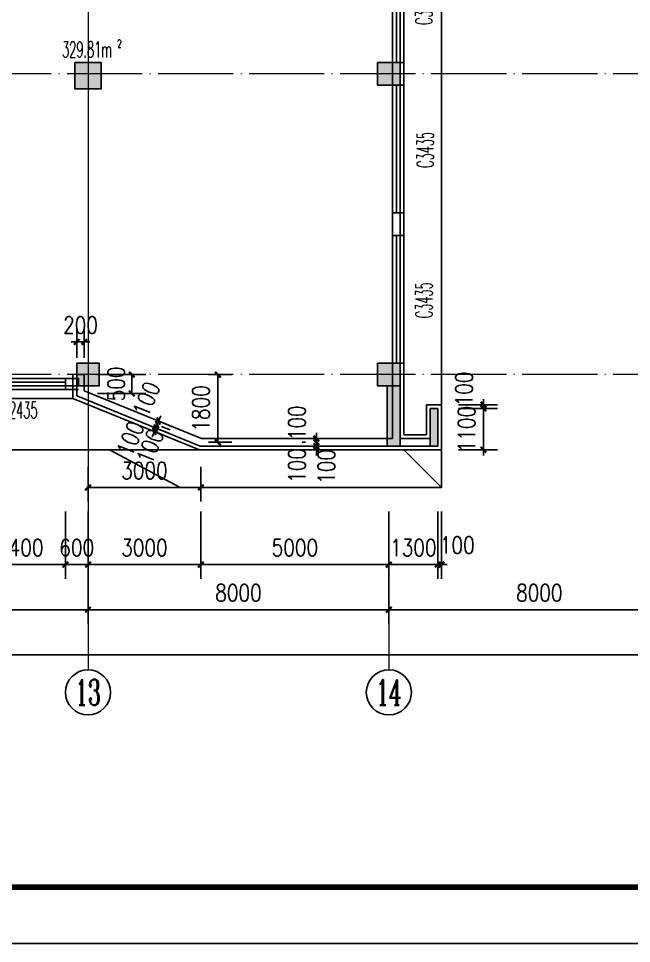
# Model space of a CAD drawing. Extents: x 1417642 to 3570900, y 124798 to 1191112.
# Drawn here: x 1531230 to 1547530, y 635398 to 660007 of the extents above; entities that cross this region are included whole.
import ezdxf
from ezdxf.enums import TextEntityAlignment as Align

# ---------------------------------------------------------------- set-up
doc = ezdxf.new("R2010")
doc.units = 0
doc.header["$LTSCALE"] = 1000
doc.header["$MEASUREMENT"] = 0
doc.linetypes.add('DOTE', pattern=[2.42, 2, -0.2, 0.02, -0.2])
doc.layers.get('0').update_dxf_attribs({"linetype": 'CONTINUOUS'})
doc.layers.get('Defpoints').update_dxf_attribs({"linetype": 'CONTINUOUS'})
for name, color, linetype in [('AXIS', 3, 'CONTINUOUS'), ('AXIS_TEXT', 7, 'CONTINUOUS'), ('colu', 2, 'CONTINUOUS'), ('DOTE', 1, 'DOTE'), ('PUB_DIM', 3, 'CONTINUOUS'), ('PUB_HATCH', 8, 'CONTINUOUS'), ('PUB_TITLE', 4, 'CONTINUOUS'), ('SPACE', 7, 'CONTINUOUS'), ('SURFACE', 6, 'CONTINUOUS'), ('tiaozheng', 20, 'CONTINUOUS'), ('WALL', 4, 'CONTINUOUS'), ('WINDOW', 2, 'CONTINUOUS'), ('WINDOW_TEXT', 7, 'CONTINUOUS'), ('屋面轮廓', 101, 'CONTINUOUS'), ('柱填充 @ 1', 8, 'CONTINUOUS'), ('立面造型', 40, 'CONTINUOUS')]:
    doc.layers.add(name, color=color, linetype=linetype)
doc.styles.add('_TCH_AXIS', font='COMPLEX', dxfattribs={"bigfont": 'GBCBIG'})
doc.styles.add('_TCH_SPACE', font='ROMANS', dxfattribs={"width": 0.7, "height": 5, "bigfont": 'Z'})
doc.styles.add('_TCH_WINDOW', font='ROMANS.shx', dxfattribs={"width": 0.7, "height": 400, "bigfont": 'Z.shx'})
doc.styles.add('DIM_FONT', font='SIMPLEX.shx', dxfattribs={"width": 0.8})
doc.dimstyles.new('DIMN150', dxfattribs={"dimscale": 1.5, "dimtxt": 300, "dimasz": 100, "dimexe": 250, "dimexo": 300, "dimgap": 150, "dimtad": 1, "dimdec": 0, "dimzin": 0, "dimdsep": 46, "dimtxsty": 'DIM_FONT', "dimblk": 'ARCHTICK', "dimcen": 0.09, "dimdle": 1.5, "dimclrt": 7, "dimazin": 2, "dimtfac": 1, "dimtdec": 0, "dimtix": 1, "dimtmove": 2, "dimatfit": 3, "dimldrblk": 'ARCHTICK', "dimfxl": 1, "dimtolj": 1, "dimtzin": 0, "dimarcsym": 0})

# ---------------------------------------------------------------- blocks, each defined once
blk = doc.blocks.new('1')
at = {"layer": '柱填充 @ 1', "ltscale": 1000}
for points in [[(1496948, 695334), (1497648, 695334), (1497648, 694634), (1496948, 694634)], [(1504998, 695334), (1505598, 695334), (1505598, 694734), (1504998, 694734)], [(1496998, 687334), (1497598, 687334), (1497598, 686734), (1496998, 686734)], [(1504998, 687334), (1505598, 687334), (1505598, 686734), (1504998, 686734)]]:
    blk.add_hatch(color=256, dxfattribs=at).paths.add_polyline_path(points)
h = blk.add_hatch(color=256, dxfattribs=at)
h.paths.add_polyline_path([(1505598, 686734), (1505298, 686734), (1505298, 685434), (1505598, 685434)])
h.paths.add_polyline_path([(1505298, 686734), (1505248, 686734), (1505248, 685434), (1505298, 685434)])
h.paths.add_polyline_path([(1505598, 685434), (1505298, 685434), (1505298, 685134), (1505598, 685134)])
h.paths.add_polyline_path([(1505298, 685434), (1505248, 685434), (1505248, 685134), (1505298, 685134)])
at = {"layer": 'colu', "ltscale": 1000}
for p, q in [((1505248, 686734), (1505248, 685134)), ((1505598, 686734), (1505598, 685134)), ((1505598, 685134), (1505248, 685134))]:
    blk.add_line(p, q, dxfattribs=at)
for points in [[(1496948, 695334), (1497648, 695334), (1497648, 694634), (1496948, 694634)], [(1504998, 695334), (1505598, 695334), (1505598, 694734), (1504998, 694734)], [(1496998, 687334), (1497598, 687334), (1497598, 686734), (1496998, 686734)], [(1504998, 687334), (1505598, 687334), (1505598, 686734), (1504998, 686734)]]:
    blk.add_lwpolyline(points, close=True, dxfattribs=at)
blk = doc.blocks.new('_ArchTick')
at = {"color": 0, "linetype": 'ByBlock', "const_width": 0.4}
blk.add_lwpolyline([(-0.5, -0.5), (0.5, 0.5)], dxfattribs=at)
blk = doc.blocks.new('*D3280')
at = {"layer": 'Defpoints', "color": 0}
for p in [(1532979, 651402), (1532779, 650528), (1532979, 650528)]:
    blk.add_point(p, dxfattribs=at)
at = {"layer": 'PUB_DIM', "color": 0, "lineweight": -2}
for p, q in [((1532779, 650978), (1532779, 651777)), ((1532979, 650978), (1532979, 651777)), ((1532779, 651402), (1532629, 651402)), ((1532779, 651402), (1532979, 651402)), ((1532979, 651402), (1533129, 651402))]:
    blk.add_line(p, q, dxfattribs=at)
at = {"layer": 'PUB_DIM', "color": 0, "lineweight": -2, "xscale": 150, "yscale": 150, "zscale": 150}
blk.add_blockref('_ArchTick', (1532779, 651402), dxfattribs=at)
at = {"layer": 'PUB_DIM', "color": 0, "lineweight": -2, "xscale": 150, "yscale": 150, "zscale": 150, "rotation": 180}
blk.add_blockref('_ArchTick', (1532979, 651402), dxfattribs=at)
at = {"layer": 'PUB_DIM', "color": 7, "insert": (1532879, 651852), "char_height": 450, "attachment_point": 5, "style": 'DIM_FONT'}
blk.add_mtext('\\A1;200', dxfattribs=at)
blk = doc.blocks.new('*D3281')
at = {"layer": 'Defpoints', "color": 0}
for p in [(1534655, 649419), (1534618, 649327), (1534954, 649298)]:
    blk.add_point(p, dxfattribs=at)
at = {"layer": 'PUB_DIM', "color": 0, "lineweight": -2}
for p, q in [((1534954, 649298), (1535011, 649437)), ((1534917, 649205), (1534860, 649066)), ((1534917, 649205), (1534954, 649298)), ((1535072, 649250), (1535302, 649157)), ((1535035, 649157), (1535264, 649064))]:
    blk.add_line(p, q, dxfattribs=at)
at = {"layer": 'PUB_DIM', "color": 0, "lineweight": -2, "xscale": 150, "yscale": 150, "zscale": 150}
for p, rotation in [((1534954, 649298), 247.8905516565593), ((1534917, 649205), 67.89055165655931)]:
    blk.add_blockref('_ArchTick', p, dxfattribs=dict(at, rotation=rotation))
at = {"layer": 'PUB_DIM', "color": 7, "insert": (1534632, 649880), "char_height": 450, "attachment_point": 5, "rotation": 67.8906, "style": 'DIM_FONT'}
blk.add_mtext('\\A1;100', dxfattribs=at)
blk = doc.blocks.new('*D3282')
at = {"layer": 'Defpoints', "color": 0}
for p in [(1534580, 649234), (1534618, 649327), (1534917, 649205)]:
    blk.add_point(p, dxfattribs=at)
at = {"layer": 'PUB_DIM', "color": 0, "lineweight": -2}
for p, q in [((1534879, 649113), (1534917, 649205)), ((1534917, 649205), (1534973, 649344)), ((1534879, 649113), (1534823, 648974)), ((1534997, 649065), (1535227, 648971)), ((1535035, 649157), (1535264, 649064))]:
    blk.add_line(p, q, dxfattribs=at)
at = {"layer": 'PUB_DIM', "color": 0, "lineweight": -2, "xscale": 150, "yscale": 150, "zscale": 150}
for p, rotation in [((1534879, 649113), 67.89055165655539), ((1534917, 649205), 247.8905516565554)]:
    blk.add_blockref('_ArchTick', p, dxfattribs=dict(at, rotation=rotation))
at = {"layer": 'PUB_DIM', "color": 7, "insert": (1534729, 648621), "char_height": 450, "attachment_point": 5, "rotation": 67.8906, "style": 'DIM_FONT'}
blk.add_mtext('\\A1;100', dxfattribs=at)
blk = doc.blocks.new('*D3283')
at = {"layer": 'Defpoints', "color": 0}
for p in [(1534580, 649234), (1534542, 649142), (1534879, 649113)]:
    blk.add_point(p, dxfattribs=at)
at = {"layer": 'PUB_DIM', "color": 0, "lineweight": -2}
for p, q in [((1534879, 649113), (1534936, 649252)), ((1534842, 649020), (1534785, 648881)), ((1534842, 649020), (1534879, 649113)), ((1534959, 648972), (1535189, 648879)), ((1534997, 649065), (1535227, 648971))]:
    blk.add_line(p, q, dxfattribs=at)
at = {"layer": 'PUB_DIM', "color": 0, "lineweight": -2, "xscale": 150, "yscale": 150, "zscale": 150}
for p, rotation in [((1534879, 649113), 247.8905516565978), ((1534842, 649020), 67.89055165659784)]:
    blk.add_blockref('_ArchTick', p, dxfattribs=dict(at, rotation=rotation))
at = {"layer": 'PUB_DIM', "color": 7, "insert": (1534205, 648828), "char_height": 450, "attachment_point": 5, "rotation": 67.8906, "style": 'DIM_FONT'}
blk.add_mtext('\\A1;100', dxfattribs=at)
blk = doc.blocks.new('*D3284')
at = {"layer": 'Defpoints', "color": 0}
for p in [(1539151, 648833), (1539312, 648833), (1539312, 648733)]:
    blk.add_point(p, dxfattribs=at)
at = {"layer": 'PUB_DIM', "color": 0, "lineweight": -2}
for p, q in [((1539151, 648833), (1539151, 648983)), ((1538862, 648833), (1538776, 648833)), ((1538862, 648733), (1538776, 648733)), ((1539151, 648733), (1539151, 648833)), ((1539151, 648733), (1539151, 648583))]:
    blk.add_line(p, q, dxfattribs=at)
at = {"layer": 'PUB_DIM', "color": 0, "lineweight": -2, "xscale": 150, "yscale": 150, "zscale": 150}
for p, rotation in [((1539151, 648833), 270), ((1539151, 648733), 90)]:
    blk.add_blockref('_ArchTick', p, dxfattribs=dict(at, rotation=rotation))
at = {"layer": 'PUB_DIM', "color": 7, "insert": (1538634, 649251), "char_height": 450, "attachment_point": 5, "rotation": 90, "style": 'DIM_FONT'}
blk.add_mtext('\\A1;100', dxfattribs=at)
blk = doc.blocks.new('*D3285')
at = {"layer": 'Defpoints', "color": 0}
for p in [(1539151, 648733), (1539312, 648733), (1539312, 648633)]:
    blk.add_point(p, dxfattribs=at)
at = {"layer": 'PUB_DIM', "color": 0, "lineweight": -2}
for p, q in [((1538862, 648733), (1538776, 648733)), ((1539151, 648733), (1539151, 648883)), ((1539151, 648633), (1539151, 648733)), ((1538862, 648633), (1538776, 648633)), ((1539151, 648633), (1539151, 648483))]:
    blk.add_line(p, q, dxfattribs=at)
at = {"layer": 'PUB_DIM', "color": 0, "lineweight": -2, "xscale": 150, "yscale": 150, "zscale": 150}
for p, rotation in [((1539151, 648733), 270), ((1539151, 648633), 90)]:
    blk.add_blockref('_ArchTick', p, dxfattribs=dict(at, rotation=rotation))
at = {"layer": 'PUB_DIM', "color": 7, "insert": (1539416, 648089), "char_height": 450, "attachment_point": 5, "rotation": 90, "style": 'DIM_FONT'}
blk.add_mtext('\\A1;100', dxfattribs=at)
blk = doc.blocks.new('*D3286')
at = {"layer": 'Defpoints', "color": 0}
for p in [(1539151, 648633), (1539312, 648633), (1539312, 648533)]:
    blk.add_point(p, dxfattribs=at)
at = {"layer": 'PUB_DIM', "color": 0, "lineweight": -2}
for p, q in [((1539151, 648633), (1539151, 648783)), ((1538862, 648633), (1538776, 648633)), ((1538862, 648533), (1538776, 648533)), ((1539151, 648533), (1539151, 648633)), ((1539151, 648533), (1539151, 648383))]:
    blk.add_line(p, q, dxfattribs=at)
at = {"layer": 'PUB_DIM', "color": 0, "lineweight": -2, "xscale": 150, "yscale": 150, "zscale": 150}
for p, rotation in [((1539151, 648633), 270), ((1539151, 648533), 90)]:
    blk.add_blockref('_ArchTick', p, dxfattribs=dict(at, rotation=rotation))
at = {"layer": 'PUB_DIM', "color": 7, "insert": (1538634, 648115), "char_height": 450, "attachment_point": 5, "rotation": 90, "style": 'DIM_FONT'}
blk.add_mtext('\\A1;100', dxfattribs=at)
blk = doc.blocks.new('*D3376')
at = {"layer": 'Defpoints', "color": 0}
for p in [(1532879, 650533), (1534241, 650533), (1532879, 650033)]:
    blk.add_point(p, dxfattribs=at)
at = {"layer": 'PUB_DIM', "color": 0, "lineweight": -2}
for p, q in [((1533329, 650533), (1534616, 650533)), ((1534241, 650031), (1534241, 650535)), ((1533329, 650033), (1534616, 650033))]:
    blk.add_line(p, q, dxfattribs=at)
at = {"layer": 'PUB_DIM', "color": 0, "lineweight": -2, "xscale": 150, "yscale": 150, "zscale": 150}
for p, rotation in [((1534241, 650533), 90), ((1534241, 650033), 270)]:
    blk.add_blockref('_ArchTick', p, dxfattribs=dict(at, rotation=rotation))
at = {"layer": 'PUB_DIM', "color": 7, "insert": (1533828, 650285), "char_height": 450, "attachment_point": 5, "rotation": 90, "style": 'DIM_FONT'}
blk.add_mtext('\\A1;500', dxfattribs=at)
blk = doc.blocks.new('*D3377')
at = {"layer": 'Defpoints', "color": 0}
for p in [(1533079, 648533), (1536079, 648533), (1536079, 647530)]:
    blk.add_point(p, dxfattribs=at)
at = {"layer": 'PUB_DIM', "color": 0, "lineweight": -2}
for p, q in [((1533079, 648083), (1533079, 647155)), ((1536079, 648083), (1536079, 647155)), ((1533077, 647530), (1536081, 647530))]:
    blk.add_line(p, q, dxfattribs=at)
at = {"layer": 'PUB_DIM', "color": 0, "lineweight": -2, "xscale": 150, "yscale": 150, "zscale": 150, "rotation": 180}
blk.add_blockref('_ArchTick', (1533079, 647530), dxfattribs=at)
at = {"layer": 'PUB_DIM', "color": 0, "lineweight": -2, "xscale": 150, "yscale": 150, "zscale": 150}
blk.add_blockref('_ArchTick', (1536079, 647530), dxfattribs=at)
at = {"layer": 'PUB_DIM', "color": 7, "insert": (1534579, 647980), "char_height": 450, "attachment_point": 5, "style": 'DIM_FONT'}
blk.add_mtext('\\A1;3000', dxfattribs=at)
blk = doc.blocks.new('*D3378')
at = {"layer": 'Defpoints', "color": 0}
for p in [(1535829, 650533), (1536531, 650533), (1535829, 648733)]:
    blk.add_point(p, dxfattribs=at)
at = {"layer": 'PUB_DIM', "color": 0, "lineweight": -2}
for p, q in [((1536279, 650533), (1536906, 650533)), ((1536531, 648731), (1536531, 650535)), ((1536279, 648733), (1536906, 648733))]:
    blk.add_line(p, q, dxfattribs=at)
at = {"layer": 'PUB_DIM', "color": 0, "lineweight": -2, "xscale": 150, "yscale": 150, "zscale": 150}
for p, rotation in [((1536531, 650533), 90), ((1536531, 648733), 270)]:
    blk.add_blockref('_ArchTick', p, dxfattribs=dict(at, rotation=rotation))
at = {"layer": 'PUB_DIM', "color": 7, "insert": (1536081, 649633), "char_height": 450, "attachment_point": 5, "rotation": 90, "style": 'DIM_FONT'}
blk.add_mtext('\\A1;1800', dxfattribs=at)
blk = doc.blocks.new('*D3379')
at = {"layer": 'Defpoints', "color": 0}
for p in [(1542479, 649633), (1543595, 649633), (1542479, 648533)]:
    blk.add_point(p, dxfattribs=at)
at = {"layer": 'PUB_DIM', "color": 0, "lineweight": -2}
for p, q in [((1543595, 649633), (1543595, 649783)), ((1542929, 649633), (1543970, 649633)), ((1543595, 648533), (1543595, 649633)), ((1542929, 648533), (1543970, 648533)), ((1543595, 648533), (1543595, 648383))]:
    blk.add_line(p, q, dxfattribs=at)
at = {"layer": 'PUB_DIM', "color": 0, "lineweight": -2, "xscale": 150, "yscale": 150, "zscale": 150}
for p, rotation in [((1543595, 649633), 270), ((1543595, 648533), 90)]:
    blk.add_blockref('_ArchTick', p, dxfattribs=dict(at, rotation=rotation))
at = {"layer": 'PUB_DIM', "color": 7, "insert": (1543145, 649083), "char_height": 450, "attachment_point": 5, "rotation": 90, "style": 'DIM_FONT'}
blk.add_mtext('\\A1;1100', dxfattribs=at)
blk = doc.blocks.new('*D3380')
at = {"layer": 'Defpoints', "color": 0}
for p in [(1542479, 649733), (1543595, 649733), (1542479, 649633)]:
    blk.add_point(p, dxfattribs=at)
at = {"layer": 'PUB_DIM', "color": 0, "lineweight": -2}
for p, q in [((1542929, 649733), (1543970, 649733)), ((1543595, 649733), (1543595, 649883)), ((1543595, 649633), (1543595, 649733)), ((1542929, 649633), (1543970, 649633)), ((1543595, 649633), (1543595, 649483))]:
    blk.add_line(p, q, dxfattribs=at)
at = {"layer": 'PUB_DIM', "color": 0, "lineweight": -2, "xscale": 150, "yscale": 150, "zscale": 150}
for p, rotation in [((1543595, 649733), 270), ((1543595, 649633), 90)]:
    blk.add_blockref('_ArchTick', p, dxfattribs=dict(at, rotation=rotation))
at = {"layer": 'PUB_DIM', "color": 7, "insert": (1543078, 650151), "char_height": 450, "attachment_point": 5, "rotation": 90, "style": 'DIM_FONT'}
blk.add_mtext('\\A1;100', dxfattribs=at)
blk = doc.blocks.new('*D3994')
at = {"layer": 'Defpoints', "color": 0}
for p in [(1530079, 647339), (1532479, 647339), (1532479, 645479)]:
    blk.add_point(p, dxfattribs=at)
at = {"layer": 'PUB_DIM', "color": 0, "lineweight": -2}
for p, q in [((1530079, 646889), (1530079, 645104)), ((1532479, 646889), (1532479, 645104)), ((1530077, 645479), (1532481, 645479))]:
    blk.add_line(p, q, dxfattribs=at)
at = {"layer": 'PUB_DIM', "color": 0, "lineweight": -2, "xscale": 150, "yscale": 150, "zscale": 150, "rotation": 180}
blk.add_blockref('_ArchTick', (1530079, 645479), dxfattribs=at)
at = {"layer": 'PUB_DIM', "color": 0, "lineweight": -2, "xscale": 150, "yscale": 150, "zscale": 150}
blk.add_blockref('_ArchTick', (1532479, 645479), dxfattribs=at)
at = {"layer": 'PUB_DIM', "color": 7, "insert": (1531279, 645929), "char_height": 450, "attachment_point": 5, "style": 'DIM_FONT'}
blk.add_mtext('\\A1;2400', dxfattribs=at)
blk = doc.blocks.new('*D3995')
at = {"layer": 'Defpoints', "color": 0}
for p in [(1532479, 647339), (1533079, 647339), (1533079, 645479)]:
    blk.add_point(p, dxfattribs=at)
at = {"layer": 'PUB_DIM', "color": 0, "lineweight": -2}
for p, q in [((1532479, 646889), (1532479, 645104)), ((1533079, 646889), (1533079, 645104)), ((1532479, 645479), (1532329, 645479)), ((1532479, 645479), (1533079, 645479)), ((1533079, 645479), (1533229, 645479))]:
    blk.add_line(p, q, dxfattribs=at)
at = {"layer": 'PUB_DIM', "color": 0, "lineweight": -2, "xscale": 150, "yscale": 150, "zscale": 150}
blk.add_blockref('_ArchTick', (1532479, 645479), dxfattribs=at)
at = {"layer": 'PUB_DIM', "color": 0, "lineweight": -2, "xscale": 150, "yscale": 150, "zscale": 150, "rotation": 180}
blk.add_blockref('_ArchTick', (1533079, 645479), dxfattribs=at)
at = {"layer": 'PUB_DIM', "color": 7, "insert": (1532779, 645929), "char_height": 450, "attachment_point": 5, "style": 'DIM_FONT'}
blk.add_mtext('\\A1;600', dxfattribs=at)
blk = doc.blocks.new('*D3996')
at = {"layer": 'Defpoints', "color": 0}
for p in [(1533079, 647339), (1536079, 647339), (1536079, 645479)]:
    blk.add_point(p, dxfattribs=at)
at = {"layer": 'PUB_DIM', "color": 0, "lineweight": -2}
for p, q in [((1533079, 646889), (1533079, 645104)), ((1536079, 646889), (1536079, 645104)), ((1533077, 645479), (1536081, 645479))]:
    blk.add_line(p, q, dxfattribs=at)
at = {"layer": 'PUB_DIM', "color": 0, "lineweight": -2, "xscale": 150, "yscale": 150, "zscale": 150, "rotation": 180}
blk.add_blockref('_ArchTick', (1533079, 645479), dxfattribs=at)
at = {"layer": 'PUB_DIM', "color": 0, "lineweight": -2, "xscale": 150, "yscale": 150, "zscale": 150}
blk.add_blockref('_ArchTick', (1536079, 645479), dxfattribs=at)
at = {"layer": 'PUB_DIM', "color": 7, "insert": (1534579, 645929), "char_height": 450, "attachment_point": 5, "style": 'DIM_FONT'}
blk.add_mtext('\\A1;3000', dxfattribs=at)
blk = doc.blocks.new('*D3997')
at = {"layer": 'Defpoints', "color": 0}
for p in [(1536079, 647339), (1541079, 647339), (1541079, 645479)]:
    blk.add_point(p, dxfattribs=at)
at = {"layer": 'PUB_DIM', "color": 0, "lineweight": -2}
for p, q in [((1536079, 646889), (1536079, 645104)), ((1541079, 646889), (1541079, 645104)), ((1536077, 645479), (1541081, 645479))]:
    blk.add_line(p, q, dxfattribs=at)
at = {"layer": 'PUB_DIM', "color": 0, "lineweight": -2, "xscale": 150, "yscale": 150, "zscale": 150, "rotation": 180}
blk.add_blockref('_ArchTick', (1536079, 645479), dxfattribs=at)
at = {"layer": 'PUB_DIM', "color": 0, "lineweight": -2, "xscale": 150, "yscale": 150, "zscale": 150}
blk.add_blockref('_ArchTick', (1541079, 645479), dxfattribs=at)
at = {"layer": 'PUB_DIM', "color": 7, "insert": (1538579, 645929), "char_height": 450, "attachment_point": 5, "style": 'DIM_FONT'}
blk.add_mtext('\\A1;5000', dxfattribs=at)
blk = doc.blocks.new('*D3998')
at = {"layer": 'Defpoints', "color": 0}
for p in [(1541079, 647339), (1542379, 647339), (1542379, 645479)]:
    blk.add_point(p, dxfattribs=at)
at = {"layer": 'PUB_DIM', "color": 0, "lineweight": -2}
for p, q in [((1541079, 646889), (1541079, 645104)), ((1542379, 646889), (1542379, 645104)), ((1541079, 645479), (1540929, 645479)), ((1541079, 645479), (1542379, 645479)), ((1542379, 645479), (1542529, 645479))]:
    blk.add_line(p, q, dxfattribs=at)
at = {"layer": 'PUB_DIM', "color": 0, "lineweight": -2, "xscale": 150, "yscale": 150, "zscale": 150}
blk.add_blockref('_ArchTick', (1541079, 645479), dxfattribs=at)
at = {"layer": 'PUB_DIM', "color": 0, "lineweight": -2, "xscale": 150, "yscale": 150, "zscale": 150, "rotation": 180}
blk.add_blockref('_ArchTick', (1542379, 645479), dxfattribs=at)
at = {"layer": 'PUB_DIM', "color": 7, "insert": (1541729, 645929), "char_height": 450, "attachment_point": 5, "style": 'DIM_FONT'}
blk.add_mtext('\\A1;1300', dxfattribs=at)
blk = doc.blocks.new('*D3999')
at = {"layer": 'Defpoints', "color": 0}
for p in [(1542379, 647339), (1542479, 647339), (1542479, 645479)]:
    blk.add_point(p, dxfattribs=at)
at = {"layer": 'PUB_DIM', "color": 0, "lineweight": -2}
for p, q in [((1542379, 646889), (1542379, 645104)), ((1542479, 646889), (1542479, 645104)), ((1542379, 645479), (1542229, 645479)), ((1542379, 645479), (1542479, 645479)), ((1542479, 645479), (1542629, 645479))]:
    blk.add_line(p, q, dxfattribs=at)
at = {"layer": 'PUB_DIM', "color": 0, "lineweight": -2, "xscale": 150, "yscale": 150, "zscale": 150}
blk.add_blockref('_ArchTick', (1542379, 645479), dxfattribs=at)
at = {"layer": 'PUB_DIM', "color": 0, "lineweight": -2, "xscale": 150, "yscale": 150, "zscale": 150, "rotation": 180}
blk.add_blockref('_ArchTick', (1542479, 645479), dxfattribs=at)
at = {"layer": 'PUB_DIM', "color": 7, "insert": (1542897, 645997), "char_height": 450, "attachment_point": 5, "style": 'DIM_FONT'}
blk.add_mtext('\\A1;100', dxfattribs=at)
blk = doc.blocks.new('*D4039')
at = {"layer": 'AXIS', "color": 0, "lineweight": -2}
for p, q in [((1439479, 645601), (1439479, 642704)), ((1588679, 645601), (1588679, 642704)), ((1439477, 643079), (1588681, 643079))]:
    blk.add_line(p, q, dxfattribs=at)
at = {"layer": 'Defpoints', "color": 0}
for p in [(1439479, 646051), (1588679, 646051), (1588679, 643079)]:
    blk.add_point(p, dxfattribs=at)
at = {"layer": 'AXIS', "color": 0, "lineweight": -2, "xscale": 150, "yscale": 150, "zscale": 150, "rotation": 180}
blk.add_blockref('_ArchTick', (1439479, 643079), dxfattribs=at)
at = {"layer": 'AXIS', "color": 0, "lineweight": -2, "xscale": 150, "yscale": 150, "zscale": 150}
blk.add_blockref('_ArchTick', (1588679, 643079), dxfattribs=at)
at = {"layer": 'AXIS', "color": 7, "insert": (1514079, 643529), "char_height": 450, "attachment_point": 5, "style": 'DIM_FONT'}
blk.add_mtext('\\A1;149200', dxfattribs=at)
blk = doc.blocks.new('*D4070')
at = {"layer": 'AXIS', "color": 0, "lineweight": -2}
for p, q in [((1525079, 646585), (1525079, 643904)), ((1533079, 646585), (1533079, 643904)), ((1525077, 644279), (1533081, 644279))]:
    blk.add_line(p, q, dxfattribs=at)
at = {"layer": 'Defpoints', "color": 0}
for p in [(1525079, 647035), (1533079, 647035), (1533079, 644279)]:
    blk.add_point(p, dxfattribs=at)
at = {"layer": 'AXIS', "color": 0, "lineweight": -2, "xscale": 150, "yscale": 150, "zscale": 150, "rotation": 180}
blk.add_blockref('_ArchTick', (1525079, 644279), dxfattribs=at)
at = {"layer": 'AXIS', "color": 0, "lineweight": -2, "xscale": 150, "yscale": 150, "zscale": 150}
blk.add_blockref('_ArchTick', (1533079, 644279), dxfattribs=at)
at = {"layer": 'AXIS', "color": 7, "insert": (1529079, 644729), "char_height": 450, "attachment_point": 5, "style": 'DIM_FONT'}
blk.add_mtext('\\A1;8000', dxfattribs=at)
blk = doc.blocks.new('*D4071')
at = {"layer": 'AXIS', "color": 0, "lineweight": -2}
for p, q in [((1533079, 646585), (1533079, 643904)), ((1541079, 646585), (1541079, 643904)), ((1533077, 644279), (1541081, 644279))]:
    blk.add_line(p, q, dxfattribs=at)
at = {"layer": 'Defpoints', "color": 0}
for p in [(1533079, 647035), (1541079, 647035), (1541079, 644279)]:
    blk.add_point(p, dxfattribs=at)
at = {"layer": 'AXIS', "color": 0, "lineweight": -2, "xscale": 150, "yscale": 150, "zscale": 150, "rotation": 180}
blk.add_blockref('_ArchTick', (1533079, 644279), dxfattribs=at)
at = {"layer": 'AXIS', "color": 0, "lineweight": -2, "xscale": 150, "yscale": 150, "zscale": 150}
blk.add_blockref('_ArchTick', (1541079, 644279), dxfattribs=at)
at = {"layer": 'AXIS', "color": 7, "insert": (1537079, 644729), "char_height": 450, "attachment_point": 5, "style": 'DIM_FONT'}
blk.add_mtext('\\A1;8000', dxfattribs=at)
blk = doc.blocks.new('*D4072')
at = {"layer": 'AXIS', "color": 0, "lineweight": -2}
for p, q in [((1541079, 646585), (1541079, 643904)), ((1549079, 646585), (1549079, 643904)), ((1541077, 644279), (1549081, 644279))]:
    blk.add_line(p, q, dxfattribs=at)
at = {"layer": 'Defpoints', "color": 0}
for p in [(1541079, 647035), (1549079, 647035), (1549079, 644279)]:
    blk.add_point(p, dxfattribs=at)
at = {"layer": 'AXIS', "color": 0, "lineweight": -2, "xscale": 150, "yscale": 150, "zscale": 150, "rotation": 180}
blk.add_blockref('_ArchTick', (1541079, 644279), dxfattribs=at)
at = {"layer": 'AXIS', "color": 0, "lineweight": -2, "xscale": 150, "yscale": 150, "zscale": 150}
blk.add_blockref('_ArchTick', (1549079, 644279), dxfattribs=at)
at = {"layer": 'AXIS', "color": 7, "insert": (1545079, 644729), "char_height": 450, "attachment_point": 5, "style": 'DIM_FONT'}
blk.add_mtext('\\A1;8000', dxfattribs=at)
blk = doc.blocks.new('$TCHSYS$WIN2D')
for p, q in [((-0.5, 0.5), (0.5, 0.5)), ((-0.5, 0.5), (-0.5, -0.5)), ((0.5, 0.5), (0.5, -0.5)), ((0.5, 0.1667), (-0.5, 0.1667)), ((0.5, -0.1667), (-0.5, -0.1667)), ((-0.5, -0.5), (0.5, -0.5))]:
    blk.add_line(p, q)

msp = doc.modelspace()

# ---------------------------------------------------------------- hatches: boundary and pattern name
at = {"layer": 'PUB_HATCH'}
msp.add_hatch(color=256, dxfattribs=at).paths.add_polyline_path([(1542378.8, 648633.2), (1542378.8, 649633.2), (1542178.8, 649633.2), (1542178.8, 648633.2)])

# ---------------------------------------------------------------- linework, layer by layer
at = {"layer": 'AXIS', "lineweight": 0}
for p, q in [((1533078.8, 644543.1, 0), (1533078.8, 642679.1, 0)), ((1541078.8, 644543.1, 0), (1541078.8, 642679.1, 0))]:
    msp.add_line(p, q, dxfattribs=at)
at = {"layer": 'AXIS'}
for centre in [(1533078.8, 642079.1), (1541078.8, 642079.1)]:
    msp.add_circle(centre, 600, dxfattribs=at)
at = {"layer": 'DOTE', "lineweight": 0, "elevation": 0}
for points in [[(1533078.8, 709533.2), (1533078.8, 643548.7)], [(1533078.8, 701533.2), (1533078.8, 643548.7)], [(1597442.3, 658533.2), (1431709.3, 658533.2)], [(1597442.3, 650533.2), (1431709.3, 650533.2)]]:
    msp.add_lwpolyline(points, dxfattribs=at)
at = {"layer": 'PUB_TITLE'}
msp.add_lwpolyline([(1417642.3, 635398.4), (1618342.3, 635398.4), (1618342.3, 761548.4), (1417642.3, 761548.4)], close=True, dxfattribs=at)
at = {"layer": 'PUB_TITLE', "const_width": 150}
msp.add_lwpolyline([(1421392.3, 636898.4), (1616842.3, 636898.4), (1616842.3, 760048.4), (1421392.3, 760048.4)], close=True, dxfattribs=at)
at = {"layer": 'SURFACE'}
for p, q in [((1541478.8, 658833.2), (1541378.8, 658833.2)), ((1541478.8, 658233.2), (1541478.8, 658833.2)), ((1541478.8, 658233.2), (1541378.8, 658233.2)), ((1541478.8, 654833.2), (1541378.8, 654833.2)), ((1541478.8, 654233.2), (1541478.8, 654833.2)), ((1541478.8, 654233.2), (1541378.8, 654233.2)), ((1541478.8, 650833.2), (1541378.8, 650833.2)), ((1541478.8, 648933.2), (1541478.8, 650833.2)), ((1532678.8, 649898.6), (1532678.8, 650533.2)), ((1532478.8, 650133.2), (1532478.8, 650233.2)), ((1532478.8, 650133.2), (1532828.8, 650133.2)), ((1532678.8, 649898.6), (1536039.8, 648533.2)), ((1542078.8, 649733.2, 0), (1542478.8, 649733.2, 0)), ((1542078.8, 648933.2, 0), (1542078.8, 649733.2, 0)), ((1542478.8, 648533.2, 0), (1542478.8, 649733.2, 0)), ((1542078.8, 648933.2), (1542078.8, 649633.2)), ((1542478.8, 648533.2), (1542478.8, 649633.2)), ((1541478.8, 648933.2), (1542078.8, 648933.2)), ((1536039.8, 648533.2), (1541278.8, 648533.2)), ((1541278.8, 648533.2), (1542478.8, 648533.2))]:
    msp.add_line(p, q, dxfattribs=at)
at = {"layer": 'WALL'}
for p, q in [((1541378.8, 658833.2), (1541178.8, 658833.2)), ((1541178.8, 658833.2), (1541178.8, 658233.2)), ((1541378.8, 658233.2), (1541378.8, 658833.2)), ((1541178.8, 658233.2), (1541378.8, 658233.2)), ((1541378.8, 654833.2), (1541178.8, 654833.2)), ((1541178.8, 654833.2), (1541178.8, 654233.2)), ((1541378.8, 654233.2), (1541378.8, 654833.2)), ((1541178.8, 654233.2), (1541378.8, 654233.2)), ((1541378.8, 650833.2), (1541178.8, 650833.2)), ((1541178.8, 650833.2), (1541178.8, 648833.2)), ((1541378.8, 648833.2), (1541378.8, 650833.2)), ((1532828.8, 650433.2), (1532478.8, 650433.2)), ((1532478.8, 650433.2), (1532478.8, 650233.2)), ((1532778.8, 649965.9), (1532778.8, 650533.2)), ((1532778.8, 650533.2), (1532978.8, 650533.2)), ((1532828.8, 650233.2), (1532828.8, 650433.2)), ((1532978.8, 650100.5), (1532978.8, 650533.2)), ((1532478.8, 650233.2), (1532828.8, 650233.2)), ((1532778.8, 649965.9), (1536059.3, 648633.2)), ((1532978.8, 650100.5), (1536098.4, 648833.2)), ((1542178.8, 648633.2), (1542178.8, 649633.2)), ((1542178.8, 649633.2), (1542378.8, 649633.2)), ((1542378.8, 648633.2), (1542378.8, 649633.2)), ((1536098.4, 648833.2), (1541178.8, 648833.2)), ((1541378.8, 648833.2), (1542178.8, 648833.2)), ((1536059.3, 648633.2), (1541278.8, 648633.2)), ((1541278.8, 648633.2), (1542178.8, 648633.2)), ((1542178.8, 648633.2), (1542378.8, 648633.2))]:
    msp.add_line(p, q, dxfattribs=at)
at = {"layer": '屋面轮廓'}
msp.add_line((1541478.8, 648533.2, 0), (1542478.8, 647533.2, 0), dxfattribs=at)
at = {"layer": '屋面轮廓', "elevation": 0}
msp.add_lwpolyline([(1533578.8, 671533.2), (1542478.8, 671533.2), (1542478.8, 647533.2), (1535528.8, 647533.2), (1533653.8, 648533.2)], dxfattribs=at)
at = {"layer": '立面造型'}
for p, q in [((1532678.8, 649898.6, 0), (1521878.8, 649898.6, 0)), ((1501878.8, 648533.2, 0), (1536039.8, 648533.2, 0))]:
    msp.add_line(p, q, dxfattribs=at)

# ---------------------------------------------------------------- block references
at = {"layer": 'tiaozheng', "color": 2}
msp.add_blockref('1', (35780.9, -36500.5, 0), dxfattribs=at)
at = {"layer": 'WINDOW', "color": 2}
ref = msp.add_blockref('$TCHSYS$WIN2D', (1541328.8, 660333.2), dxfattribs=dict(at, xscale=3000, yscale=300, zscale=3000, rotation=89.99999999999157))
ref.add_attrib('A', 'C3035', (1542229.9, 659834.5), dxfattribs={"layer": 'WINDOW_TEXT', "color": 2, "height": 446.25, "rotation": 90, "style": '_TCH_WINDOW', "width": 0.494118})
ref = msp.add_blockref('$TCHSYS$WIN2D', (1541328.8, 656533.2), dxfattribs=dict(at, xscale=3400, yscale=300, zscale=3400, rotation=89.99999999996794))
ref.add_attrib('A', 'C3435', (1542269.4, 656034.5), dxfattribs={"layer": 'WINDOW_TEXT', "color": 2, "height": 446.25, "rotation": 90, "style": '_TCH_WINDOW', "width": 0.494118})
ref = msp.add_blockref('$TCHSYS$WIN2D', (1541328.8, 652533.2), dxfattribs=dict(at, xscale=3400, yscale=300, zscale=3400, rotation=89.99999999996794))
ref.add_attrib('A', 'C3435', (1542236.7, 652034.5), dxfattribs={"layer": 'WINDOW_TEXT', "color": 2, "height": 446.25, "rotation": 90, "style": '_TCH_WINDOW', "width": 0.494118})
ref = msp.add_blockref('$TCHSYS$WIN2D', (1531278.8, 650283.2), dxfattribs=dict(at, xscale=-2400, yscale=-300, zscale=-2400))
ref.add_attrib('A', 'C2435', (1530780.1, 649366.7), dxfattribs={"layer": 'WINDOW_TEXT', "color": 2, "height": 446.25, "style": '_TCH_WINDOW', "width": 0.494118})

# ---------------------------------------------------------------- texts
at = {"layer": 'AXIS_TEXT', "style": '_TCH_AXIS'}
for s, width, p, p2 in [('13', 0.724138, (1532739.4, 641739.7), (1533418.3, 641739.7)), ('14', 0.677419, (1540739.4, 641739.7), (1541418.3, 641739.7))]:
    msp.add_text(s, height=678.82, dxfattribs=dict(at, width=width)).set_placement(p, p2, align=Align.FIT)
at = {"layer": 'SPACE', "style": '_TCH_SPACE', "width": 0.525}
for s, height, p in [('329.81m', 420, (1532390.2, 658972, 0)), ('2', 210, (1533860.2, 659234.5, 0))]:
    msp.add_text(s, height=height, dxfattribs=at).set_placement(p)

# ---------------------------------------------------------------- dimensions: what is measured, and where the dimension line sits
at = {"layer": 'AXIS'}
for p1, p2, distance, picture, middle in [((1525078.8, 647035.2), (1533078.8, 647035.2), -2756.1, '*D4070', (1529078.8, 644729.1)), ((1533078.8, 647035.2), (1541078.8, 647035.2), -2756.1, '*D4071', (1537078.8, 644729.1)), ((1541078.8, 647035.2), (1549078.8, 647035.2), -2756.1, '*D4072', (1545078.8, 644729.1)), ((1439478.8, 646051.3), (1588678.8, 646051.3), -2972.2, '*D4039', (1514078.8, 643529.1))]:
    dim = msp.add_aligned_dim(p1=p1, p2=p2, distance=distance, dimstyle='DIMN150', dxfattribs=at)
    dim.commit()
    dim.dimension.update_dxf_attribs({"geometry": picture, "text_midpoint": middle})
at = {"layer": 'PUB_DIM'}
for p1, p2, distance, picture, middle in [((1532778.8, 650528.1), (1532979, 650528.1), 874, '*D3280', (1532878.9, 651852.1)), ((1535828.8, 648733.2), (1535828.8, 650533.2), -701.9, '*D3378', (1536080.7, 649633.2)), ((1542478.8, 648533.2), (1542478.8, 649633.2), -1116.2, '*D3379', (1543145.1, 649083.2)), ((1533078.8, 648533.2), (1536078.8, 648533.2), -1003.2, '*D3377', (1534578.8, 647980)), ((1530078.8, 647338.9), (1532478.8, 647338.9), -1859.8, '*D3994', (1531278.8, 645929.1)), ((1532478.8, 647338.9), (1533078.8, 647338.9), -1859.8, '*D3995', (1532778.8, 645929.1)), ((1533078.8, 647338.9), (1536078.8, 647338.9), -1859.8, '*D3996', (1534578.8, 645929.1)), ((1536078.8, 647338.9), (1541078.8, 647338.9), -1859.8, '*D3997', (1538578.8, 645929.1)), ((1541078.8, 647338.9), (1542378.8, 647338.9), -1859.8, '*D3998', (1541728.8, 645929.1))]:
    dim = msp.add_aligned_dim(p1=p1, p2=p2, distance=distance, dimstyle='DIMN150', dxfattribs=at)
    dim.commit()
    dim.dimension.update_dxf_attribs({"geometry": picture, "text_midpoint": middle})
for base, p1, p2, angle, picture, middle in [((1534240.7, 650533.2), (1532878.8, 650033.2), (1532878.8, 650533.2), 90, '*D3376', (1533828.2, 650284.5)), ((1543595.1, 649733.2), (1542478.8, 649633.2), (1542478.8, 649733.2), 90, '*D3380', (1543077.6, 650151)), ((1534954.5, 649297.9), (1534617.7, 649326.8), (1534655.4, 649419.4), 67.89055, '*D3281', (1534632.3, 649879.7)), ((1539151, 648833.2), (1539312.4, 648733.2), (1539312.4, 648833.2), 90, '*D3284', (1538633.5, 649251)), ((1534879.2, 649112.6), (1534542.5, 649141.5), (1534580.1, 649234.2), 67.89055, '*D3283', (1534204.9, 648827.7)), ((1534916.9, 649205.3), (1534580.1, 649234.2), (1534617.7, 649326.8), 67.89055, '*D3282', (1534728.8, 648620.7)), ((1539151, 648633.2), (1539312.4, 648533.2), (1539312.4, 648633.2), 90, '*D3286', (1538633.5, 648115.5)), ((1539151, 648733.2), (1539312.4, 648633.2), (1539312.4, 648733.2), 90, '*D3285', (1539416.1, 648088.6)), ((1542478.8, 645479.1), (1542378.8, 647338.9), (1542478.8, 647338.9), 0, '*D3999', (1542896.6, 645996.6))]:
    dim = msp.add_linear_dim(base=base, p1=p1, p2=p2, angle=angle, dimstyle='DIMN150', dxfattribs=at)
    dim.commit()
    dim.dimension.update_dxf_attribs({"geometry": picture, "text_midpoint": middle, "dimtype": 129})

doc.saveas('drawing.dxf')
